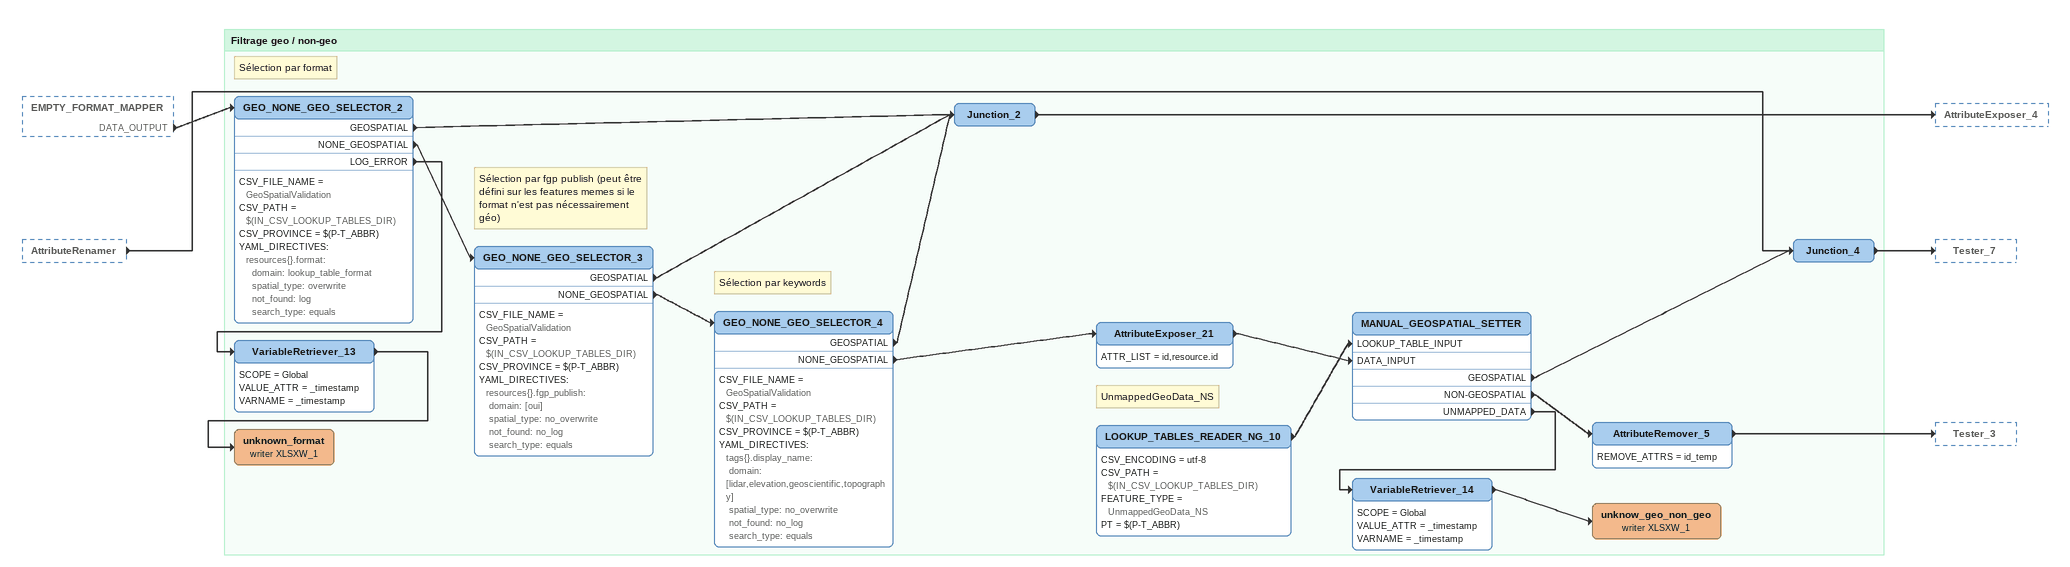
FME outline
EMPTY_FORMAT_MAPPER [outside]
    DATA_OUTPUT -> GEO_NONE_GEO_SELECTOR_2
AttributeRenamer [outside]
    -> Junction_4

Bookmark: Filtrage geo / non-geo
Note: Sélection par format
GEO_NONE_GEO_SELECTOR_2
    CSV_FILE_NAME = GeoSpatialValidation
    CSV_PATH = $(IN_CSV_LOOKUP_TABLES_DIR)
    CSV_PROVINCE = $(P-T_ABBR)
    YAML_DIRECTIVES:
      resources{}.format:
        domain: lookup_table_format
        spatial_type: overwrite
        not_found: log
        search_type: equals
    GEOSPATIAL -> Junction_2
    NONE_GEOSPATIAL -> GEO_NONE_GEO_SELECTOR_3
    LOG_ERROR -> VariableRetriever_13
Note: Sélection par fgp publish (peut être défini sur les features memes si le format n'est pas nécessairement géo)
GEO_NONE_GEO_SELECTOR_3
    CSV_FILE_NAME = GeoSpatialValidation
    CSV_PATH = $(IN_CSV_LOOKUP_TABLES_DIR)
    CSV_PROVINCE = $(P-T_ABBR)
    YAML_DIRECTIVES:
      resources{}.fgp_publish:
       domain: [oui]
       spatial_type: no_overwrite
       not_found: no_log
       search_type: equals
    GEOSPATIAL -> Junction_2
    NONE_GEOSPATIAL -> GEO_NONE_GEO_SELECTOR_4
Note: Sélection par keywords
GEO_NONE_GEO_SELECTOR_4
    CSV_FILE_NAME = GeoSpatialValidation
    CSV_PATH = $(IN_CSV_LOOKUP_TABLES_DIR)
    CSV_PROVINCE = $(P-T_ABBR)
    YAML_DIRECTIVES:
      tags{}.display_name:
       domain: [lidar,elevation,geoscientific,topography]
       spatial_type: no_overwrite
       not_found: no_log
       search_type: equals
    GEOSPATIAL -> Junction_2
    NONE_GEOSPATIAL -> AttributeExposer_21
Junction_2
    -> AttributeExposer_4
AttributeExposer_21
    ATTR_LIST = id,resource.id
    -> MANUAL_GEOSPATIAL_SETTER [DATA_INPUT]
VariableRetriever_13
    SCOPE = Global
    VALUE_ATTR = _timestamp
    VARNAME = _timestamp
    -> unknown_format (writer XLSXW_1)
unknown_format (writer XLSXW_1)
Note: UnmappedGeoData_NS
LOOKUP_TABLES_READER_NG_10
    CSV_ENCODING = utf-8
    CSV_PATH = $(IN_CSV_LOOKUP_TABLES_DIR)
    FEATURE_TYPE = UnmappedGeoData_NS
    PT = $(P-T_ABBR)
    -> MANUAL_GEOSPATIAL_SETTER [LOOKUP_TABLE_INPUT]
MANUAL_GEOSPATIAL_SETTER
    GEOSPATIAL -> Junction_4
    NON-GEOSPATIAL -> AttributeRemover_5
    UNMAPPED_DATA -> VariableRetriever_14
Junction_4
    -> Tester_7
AttributeRemover_5
    REMOVE_ATTRS = id_temp
    -> Tester_3
VariableRetriever_14
    SCOPE = Global
    VALUE_ATTR = _timestamp
    VARNAME = _timestamp
    -> unknow_geo_non_geo (writer XLSXW_1)
unknow_geo_non_geo (writer XLSXW_1)
